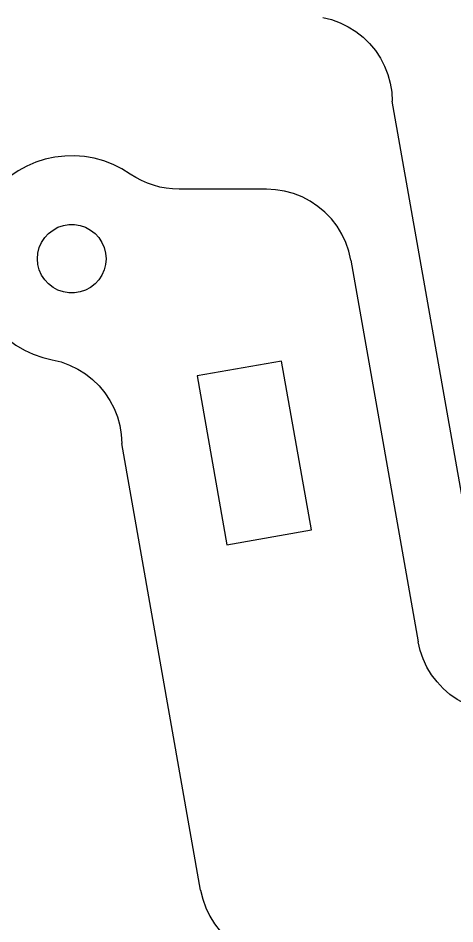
# Model space of a CAD drawing. Header units: centimetres. Extents: x -35.6 to 35, y -21 to 21.
# Drawn here: x 20.68 to 23.23, y -1.01 to 4.27 of the extents above; entities that cross this region are included whole.
import ezdxf

# ---------------------------------------------------------------- set-up
doc = ezdxf.new("R2010")
doc.units = ezdxf.units.CM
doc.header["$MEASUREMENT"] = 0
doc.layers.add('Capa 1', color=7, linetype='Continuous')

msp = doc.modelspace()

# ---------------------------------------------------------------- linework, layer by layer
at = {"layer": 'Capa 1', "color": 1, "lineweight": 25}
for points, knots in [([(22.45754, 4.2711), (22.45754, 4.2711), (22.5089, 4.25837), (22.5089, 4.25837), (22.5089, 4.25837), (22.5089, 4.25837), (22.55861, 4.24023), (22.55861, 4.24023), (22.55861, 4.24023), (22.55861, 4.24023), (22.60613, 4.21699), (22.60613, 4.21699), (22.60613, 4.21699), (22.60613, 4.21699), (22.65093, 4.18883), (22.65093, 4.18883), (22.65093, 4.18883), (22.65093, 4.18883), (22.69249, 4.1561), (22.69249, 4.1561), (22.69249, 4.1561), (22.69249, 4.1561), (22.73038, 4.11916), (22.73038, 4.11916), (22.73038, 4.11916), (22.73038, 4.11916), (22.76414, 4.07841), (22.76414, 4.07841), (22.76414, 4.07841), (22.76414, 4.07841), (22.79342, 4.03435), (22.79342, 4.03435), (22.79342, 4.03435), (22.79342, 4.03435), (22.81787, 3.98743), (22.81787, 3.98743), (22.81787, 3.98743), (22.81787, 3.98743), (22.8372, 3.93819), (22.8372, 3.93819), (22.8372, 3.93819), (22.8372, 3.93819), (22.85124, 3.88717), (22.85124, 3.88717), (22.85124, 3.88717), (22.85124, 3.88717), (22.85985, 3.83496), (22.85985, 3.83496), (22.85985, 3.83496), (22.85985, 3.83496), (22.86285, 3.78215), (22.86285, 3.78215)], [0, 0, 0, 0, 0.0714286, 0.0714286, 0.0714286, 0.0714286, 0.1428571, 0.1428571, 0.1428571, 0.1428571, 0.2142857, 0.2142857, 0.2142857, 0.2142857, 0.2857143, 0.2857143, 0.2857143, 0.2857143, 0.3571429, 0.3571429, 0.3571429, 0.3571429, 0.4285714, 0.4285714, 0.4285714, 0.4285714, 0.5, 0.5, 0.5, 0.5, 0.5714286, 0.5714286, 0.5714286, 0.5714286, 0.6428571, 0.6428571, 0.6428571, 0.6428571, 0.7142857, 0.7142857, 0.7142857, 0.7142857, 0.7857143, 0.7857143, 0.7857143, 0.7857143, 0.8571429, 0.8571429, 0.8571429, 0.8571429, 1, 1, 1, 1]), ([(21.33626, 3.35814), (21.33626, 3.35814), (21.28733, 3.38855), (21.28733, 3.38855), (21.28733, 3.38855), (21.28733, 3.38855), (21.23569, 3.41416), (21.23569, 3.41416), (21.23569, 3.41416), (21.23569, 3.41416), (21.18182, 3.43466), (21.18182, 3.43466), (21.18182, 3.43466), (21.18182, 3.43466), (21.12626, 3.4499), (21.12626, 3.4499), (21.12626, 3.4499), (21.12626, 3.4499), (21.06949, 3.45974), (21.06949, 3.45974), (21.06949, 3.45974), (21.06949, 3.45974), (21.01203, 3.46412), (21.01203, 3.46412), (21.01203, 3.46412), (21.01203, 3.46412), (20.95438, 3.46292), (20.95438, 3.46292), (20.95438, 3.46292), (20.95438, 3.46292), (20.89716, 3.45621), (20.89716, 3.45621), (20.89716, 3.45621), (20.89716, 3.45621), (20.84082, 3.44408), (20.84082, 3.44408), (20.84082, 3.44408), (20.84082, 3.44408), (20.78593, 3.42654), (20.78593, 3.42654), (20.78593, 3.42654), (20.78593, 3.42654), (20.73294, 3.40386), (20.73294, 3.40386), (20.73294, 3.40386), (20.73294, 3.40386), (20.68239, 3.37617), (20.68239, 3.37617), (20.68239, 3.37617), (20.68239, 3.37617), (20.63477, 3.34378), (20.63477, 3.34378), (20.63477, 3.34378), (20.63477, 3.34378), (20.59042, 3.30695), (20.59042, 3.30695), (20.59042, 3.30695), (20.59042, 3.30695), (20.54982, 3.26607), (20.54982, 3.26607), (20.54982, 3.26607), (20.54982, 3.26607), (20.51334, 3.22147), (20.51334, 3.22147), (20.51334, 3.22147), (20.51334, 3.22147), (20.48131, 3.17357), (20.48131, 3.17357), (20.48131, 3.17357), (20.48131, 3.17357), (20.454, 3.1228), (20.454, 3.1228), (20.454, 3.1228), (20.454, 3.1228), (20.43171, 3.06967), (20.43171, 3.06967), (20.43171, 3.06967), (20.43171, 3.06967), (20.4146, 3.01464), (20.4146, 3.01464), (20.4146, 3.01464), (20.4146, 3.01464), (20.40285, 2.9582), (20.40285, 2.9582), (20.40285, 2.9582), (20.40285, 2.9582), (20.39661, 2.90094), (20.39661, 2.90094), (20.39661, 2.90094), (20.39661, 2.90094), (20.39583, 2.8433), (20.39583, 2.8433), (20.39583, 2.8433), (20.39583, 2.8433), (20.40063, 2.78586), (20.40063, 2.78586), (20.40063, 2.78586), (20.40063, 2.78586), (20.41089, 2.72917), (20.41089, 2.72917), (20.41089, 2.72917), (20.41089, 2.72917), (20.42656, 2.67372), (20.42656, 2.67372), (20.42656, 2.67372), (20.42656, 2.67372), (20.44748, 2.62002), (20.44748, 2.62002), (20.44748, 2.62002), (20.44748, 2.62002), (20.47344, 2.56855), (20.47344, 2.56855), (20.47344, 2.56855), (20.47344, 2.56855), (20.5042, 2.51984), (20.5042, 2.51984), (20.5042, 2.51984), (20.5042, 2.51984), (20.53955, 2.47429), (20.53955, 2.47429), (20.53955, 2.47429), (20.53955, 2.47429), (20.57906, 2.43235), (20.57906, 2.43235), (20.57906, 2.43235), (20.57906, 2.43235), (20.62242, 2.39442), (20.62242, 2.39442), (20.62242, 2.39442), (20.62242, 2.39442), (20.66923, 2.36077), (20.66923, 2.36077), (20.66923, 2.36077), (20.66923, 2.36077), (20.71904, 2.3318), (20.71904, 2.3318), (20.71904, 2.3318), (20.71904, 2.3318), (20.7714, 2.30775), (20.7714, 2.30775), (20.7714, 2.30775), (20.7714, 2.30775), (20.82583, 2.2888), (20.82583, 2.2888), (20.82583, 2.2888), (20.82583, 2.2888), (20.88182, 2.27518), (20.88182, 2.27518)], [0, 0, 0, 0, 0.0263158, 0.0263158, 0.0263158, 0.0263158, 0.0526316, 0.0526316, 0.0526316, 0.0526316, 0.0789474, 0.0789474, 0.0789474, 0.0789474, 0.1052632, 0.1052632, 0.1052632, 0.1052632, 0.1315789, 0.1315789, 0.1315789, 0.1315789, 0.1578947, 0.1578947, 0.1578947, 0.1578947, 0.1842105, 0.1842105, 0.1842105, 0.1842105, 0.2105263, 0.2105263, 0.2105263, 0.2105263, 0.2368421, 0.2368421, 0.2368421, 0.2368421, 0.2631579, 0.2631579, 0.2631579, 0.2631579, 0.2894737, 0.2894737, 0.2894737, 0.2894737, 0.3157895, 0.3157895, 0.3157895, 0.3157895, 0.3421053, 0.3421053, 0.3421053, 0.3421053, 0.3684211, 0.3684211, 0.3684211, 0.3684211, 0.3947368, 0.3947368, 0.3947368, 0.3947368, 0.4210526, 0.4210526, 0.4210526, 0.4210526, 0.4473684, 0.4473684, 0.4473684, 0.4473684, 0.4736842, 0.4736842, 0.4736842, 0.4736842, 0.5, 0.5, 0.5, 0.5, 0.5263158, 0.5263158, 0.5263158, 0.5263158, 0.5526316, 0.5526316, 0.5526316, 0.5526316, 0.5789474, 0.5789474, 0.5789474, 0.5789474, 0.6052632, 0.6052632, 0.6052632, 0.6052632, 0.6315789, 0.6315789, 0.6315789, 0.6315789, 0.6578947, 0.6578947, 0.6578947, 0.6578947, 0.6842105, 0.6842105, 0.6842105, 0.6842105, 0.7105263, 0.7105263, 0.7105263, 0.7105263, 0.7368421, 0.7368421, 0.7368421, 0.7368421, 0.7631579, 0.7631579, 0.7631579, 0.7631579, 0.7894737, 0.7894737, 0.7894737, 0.7894737, 0.8157895, 0.8157895, 0.8157895, 0.8157895, 0.8421053, 0.8421053, 0.8421053, 0.8421053, 0.8684211, 0.8684211, 0.8684211, 0.8684211, 0.8947368, 0.8947368, 0.8947368, 0.8947368, 0.9210526, 0.9210526, 0.9210526, 0.9210526, 0.9473684, 0.9473684, 0.9473684, 0.9473684, 1, 1, 1, 1]), ([(21.62029, 3.26966), (21.62029, 3.26966), (21.58254, 3.27108), (21.58254, 3.27108), (21.58254, 3.27108), (21.58254, 3.27108), (21.54504, 3.27534), (21.54504, 3.27534), (21.54504, 3.27534), (21.54504, 3.27534), (21.50796, 3.28243), (21.50796, 3.28243), (21.50796, 3.28243), (21.50796, 3.28243), (21.47155, 3.29228), (21.47155, 3.29228), (21.47155, 3.29228), (21.47155, 3.29228), (21.43596, 3.30487), (21.43596, 3.30487), (21.43596, 3.30487), (21.43596, 3.30487), (21.40142, 3.32011), (21.40142, 3.32011), (21.40142, 3.32011), (21.40142, 3.32011), (21.36812, 3.33789), (21.36812, 3.33789), (21.36812, 3.33789), (21.36812, 3.33789), (21.33626, 3.35814), (21.33626, 3.35814)], [0, 0, 0, 0, 0.1111111, 0.1111111, 0.1111111, 0.1111111, 0.2222222, 0.2222222, 0.2222222, 0.2222222, 0.3333333, 0.3333333, 0.3333333, 0.3333333, 0.4444444, 0.4444444, 0.4444444, 0.4444444, 0.5555556, 0.5555556, 0.5555556, 0.5555556, 0.6666667, 0.6666667, 0.6666667, 0.6666667, 0.7777778, 0.7777778, 0.7777778, 0.7777778, 1, 1, 1, 1]), ([(22.62154, 2.85649), (22.62154, 2.85649), (22.6094, 2.90877), (22.6094, 2.90877), (22.6094, 2.90877), (22.6094, 2.90877), (22.59173, 2.95947), (22.59173, 2.95947), (22.59173, 2.95947), (22.59173, 2.95947), (22.56869, 3.00794), (22.56869, 3.00794), (22.56869, 3.00794), (22.56869, 3.00794), (22.54065, 3.05369), (22.54065, 3.05369), (22.54065, 3.05369), (22.54065, 3.05369), (22.5078, 3.09617), (22.5078, 3.09617), (22.5078, 3.09617), (22.5078, 3.09617), (22.47062, 3.13487), (22.47062, 3.13487), (22.47062, 3.13487), (22.47062, 3.13487), (22.42952, 3.16937), (22.42952, 3.16937), (22.42952, 3.16937), (22.42952, 3.16937), (22.38493, 3.19929), (22.38493, 3.19929), (22.38493, 3.19929), (22.38493, 3.19929), (22.33741, 3.22423), (22.33741, 3.22423), (22.33741, 3.22423), (22.33741, 3.22423), (22.28746, 3.24395), (22.28746, 3.24395), (22.28746, 3.24395), (22.28746, 3.24395), (22.23571, 3.25816), (22.23571, 3.25816), (22.23571, 3.25816), (22.23571, 3.25816), (22.18272, 3.26677), (22.18272, 3.26677), (22.18272, 3.26677), (22.18272, 3.26677), (22.12913, 3.26966), (22.12913, 3.26966)], [0, 0, 0, 0, 0.0714286, 0.0714286, 0.0714286, 0.0714286, 0.1428571, 0.1428571, 0.1428571, 0.1428571, 0.2142857, 0.2142857, 0.2142857, 0.2142857, 0.2857143, 0.2857143, 0.2857143, 0.2857143, 0.3571429, 0.3571429, 0.3571429, 0.3571429, 0.4285714, 0.4285714, 0.4285714, 0.4285714, 0.5, 0.5, 0.5, 0.5, 0.5714286, 0.5714286, 0.5714286, 0.5714286, 0.6428571, 0.6428571, 0.6428571, 0.6428571, 0.7142857, 0.7142857, 0.7142857, 0.7142857, 0.7857143, 0.7857143, 0.7857143, 0.7857143, 0.8571429, 0.8571429, 0.8571429, 0.8571429, 1, 1, 1, 1]), ([(21.19547, 2.86432), (21.19547, 2.86432), (21.19275, 2.89724), (21.19275, 2.89724), (21.19275, 2.89724), (21.19275, 2.89724), (21.18464, 2.92927), (21.18464, 2.92927), (21.18464, 2.92927), (21.18464, 2.92927), (21.17138, 2.95954), (21.17138, 2.95954), (21.17138, 2.95954), (21.17138, 2.95954), (21.15331, 2.98716), (21.15331, 2.98716), (21.15331, 2.98716), (21.15331, 2.98716), (21.13095, 3.01147), (21.13095, 3.01147), (21.13095, 3.01147), (21.13095, 3.01147), (21.10488, 3.03175), (21.10488, 3.03175), (21.10488, 3.03175), (21.10488, 3.03175), (21.07581, 3.04748), (21.07581, 3.04748), (21.07581, 3.04748), (21.07581, 3.04748), (21.04459, 3.05821), (21.04459, 3.05821), (21.04459, 3.05821), (21.04459, 3.05821), (21.01199, 3.06364), (21.01199, 3.06364), (21.01199, 3.06364), (21.01199, 3.06364), (20.97897, 3.06364), (20.97897, 3.06364), (20.97897, 3.06364), (20.97897, 3.06364), (20.94637, 3.05821), (20.94637, 3.05821), (20.94637, 3.05821), (20.94637, 3.05821), (20.91512, 3.04748), (20.91512, 3.04748), (20.91512, 3.04748), (20.91512, 3.04748), (20.88608, 3.03175), (20.88608, 3.03175), (20.88608, 3.03175), (20.88608, 3.03175), (20.86001, 3.01147), (20.86001, 3.01147), (20.86001, 3.01147), (20.86001, 3.01147), (20.83765, 2.98716), (20.83765, 2.98716), (20.83765, 2.98716), (20.83765, 2.98716), (20.81959, 2.95954), (20.81959, 2.95954), (20.81959, 2.95954), (20.81959, 2.95954), (20.80632, 2.92927), (20.80632, 2.92927), (20.80632, 2.92927), (20.80632, 2.92927), (20.79821, 2.89724), (20.79821, 2.89724), (20.79821, 2.89724), (20.79821, 2.89724), (20.79546, 2.86432), (20.79546, 2.86432), (20.79546, 2.86432), (20.79546, 2.86432), (20.79821, 2.83141), (20.79821, 2.83141), (20.79821, 2.83141), (20.79821, 2.83141), (20.80632, 2.79938), (20.80632, 2.79938), (20.80632, 2.79938), (20.80632, 2.79938), (20.81959, 2.76914), (20.81959, 2.76914), (20.81959, 2.76914), (20.81959, 2.76914), (20.83765, 2.74149), (20.83765, 2.74149), (20.83765, 2.74149), (20.83765, 2.74149), (20.86001, 2.71718), (20.86001, 2.71718), (20.86001, 2.71718), (20.86001, 2.71718), (20.88608, 2.69689), (20.88608, 2.69689), (20.88608, 2.69689), (20.88608, 2.69689), (20.91512, 2.68116), (20.91512, 2.68116), (20.91512, 2.68116), (20.91512, 2.68116), (20.94637, 2.67044), (20.94637, 2.67044), (20.94637, 2.67044), (20.94637, 2.67044), (20.97897, 2.665), (20.97897, 2.665), (20.97897, 2.665), (20.97897, 2.665), (21.01199, 2.665), (21.01199, 2.665), (21.01199, 2.665), (21.01199, 2.665), (21.04459, 2.67044), (21.04459, 2.67044), (21.04459, 2.67044), (21.04459, 2.67044), (21.07581, 2.68116), (21.07581, 2.68116), (21.07581, 2.68116), (21.07581, 2.68116), (21.10488, 2.69689), (21.10488, 2.69689), (21.10488, 2.69689), (21.10488, 2.69689), (21.13095, 2.71718), (21.13095, 2.71718), (21.13095, 2.71718), (21.13095, 2.71718), (21.15331, 2.74149), (21.15331, 2.74149), (21.15331, 2.74149), (21.15331, 2.74149), (21.17138, 2.76914), (21.17138, 2.76914), (21.17138, 2.76914), (21.17138, 2.76914), (21.18464, 2.79938), (21.18464, 2.79938), (21.18464, 2.79938), (21.18464, 2.79938), (21.19275, 2.83141), (21.19275, 2.83141), (21.19275, 2.83141), (21.19275, 2.83141), (21.19547, 2.86432), (21.19547, 2.86432)], [0, 0, 0, 0, 0.025641, 0.025641, 0.025641, 0.025641, 0.0512821, 0.0512821, 0.0512821, 0.0512821, 0.0769231, 0.0769231, 0.0769231, 0.0769231, 0.1025641, 0.1025641, 0.1025641, 0.1025641, 0.1282051, 0.1282051, 0.1282051, 0.1282051, 0.1538462, 0.1538462, 0.1538462, 0.1538462, 0.1794872, 0.1794872, 0.1794872, 0.1794872, 0.2051282, 0.2051282, 0.2051282, 0.2051282, 0.2307692, 0.2307692, 0.2307692, 0.2307692, 0.2564103, 0.2564103, 0.2564103, 0.2564103, 0.2820513, 0.2820513, 0.2820513, 0.2820513, 0.3076923, 0.3076923, 0.3076923, 0.3076923, 0.3333333, 0.3333333, 0.3333333, 0.3333333, 0.3589744, 0.3589744, 0.3589744, 0.3589744, 0.3846154, 0.3846154, 0.3846154, 0.3846154, 0.4102564, 0.4102564, 0.4102564, 0.4102564, 0.4358974, 0.4358974, 0.4358974, 0.4358974, 0.4615385, 0.4615385, 0.4615385, 0.4615385, 0.4871795, 0.4871795, 0.4871795, 0.4871795, 0.5128205, 0.5128205, 0.5128205, 0.5128205, 0.5384615, 0.5384615, 0.5384615, 0.5384615, 0.5641026, 0.5641026, 0.5641026, 0.5641026, 0.5897436, 0.5897436, 0.5897436, 0.5897436, 0.6153846, 0.6153846, 0.6153846, 0.6153846, 0.6410256, 0.6410256, 0.6410256, 0.6410256, 0.6666667, 0.6666667, 0.6666667, 0.6666667, 0.6923077, 0.6923077, 0.6923077, 0.6923077, 0.7179487, 0.7179487, 0.7179487, 0.7179487, 0.7435897, 0.7435897, 0.7435897, 0.7435897, 0.7692308, 0.7692308, 0.7692308, 0.7692308, 0.7948718, 0.7948718, 0.7948718, 0.7948718, 0.8205128, 0.8205128, 0.8205128, 0.8205128, 0.8461538, 0.8461538, 0.8461538, 0.8461538, 0.8717949, 0.8717949, 0.8717949, 0.8717949, 0.8974359, 0.8974359, 0.8974359, 0.8974359, 0.9230769, 0.9230769, 0.9230769, 0.9230769, 0.9487179, 0.9487179, 0.9487179, 0.9487179, 1, 1, 1, 1]), ([(20.88182, 2.27518), (20.88182, 2.27518), (20.93318, 2.26245), (20.93318, 2.26245), (20.93318, 2.26245), (20.93318, 2.26245), (20.98289, 2.24432), (20.98289, 2.24432), (20.98289, 2.24432), (20.98289, 2.24432), (21.03041, 2.22107), (21.03041, 2.22107), (21.03041, 2.22107), (21.03041, 2.22107), (21.07521, 2.19292), (21.07521, 2.19292), (21.07521, 2.19292), (21.07521, 2.19292), (21.11677, 2.16018), (21.11677, 2.16018), (21.11677, 2.16018), (21.11677, 2.16018), (21.15465, 2.12324), (21.15465, 2.12324), (21.15465, 2.12324), (21.15465, 2.12324), (21.18841, 2.0825), (21.18841, 2.0825), (21.18841, 2.0825), (21.18841, 2.0825), (21.2177, 2.03843), (21.2177, 2.03843), (21.2177, 2.03843), (21.2177, 2.03843), (21.24214, 1.99152), (21.24214, 1.99152), (21.24214, 1.99152), (21.24214, 1.99152), (21.26148, 1.94227), (21.26148, 1.94227), (21.26148, 1.94227), (21.26148, 1.94227), (21.27552, 1.89126), (21.27552, 1.89126), (21.27552, 1.89126), (21.27552, 1.89126), (21.28412, 1.83904), (21.28412, 1.83904), (21.28412, 1.83904), (21.28412, 1.83904), (21.28712, 1.78623), (21.28712, 1.78623)], [0, 0, 0, 0, 0.0714286, 0.0714286, 0.0714286, 0.0714286, 0.1428571, 0.1428571, 0.1428571, 0.1428571, 0.2142857, 0.2142857, 0.2142857, 0.2142857, 0.2857143, 0.2857143, 0.2857143, 0.2857143, 0.3571429, 0.3571429, 0.3571429, 0.3571429, 0.4285714, 0.4285714, 0.4285714, 0.4285714, 0.5, 0.5, 0.5, 0.5, 0.5714286, 0.5714286, 0.5714286, 0.5714286, 0.6428571, 0.6428571, 0.6428571, 0.6428571, 0.7142857, 0.7142857, 0.7142857, 0.7142857, 0.7857143, 0.7857143, 0.7857143, 0.7857143, 0.8571429, 0.8571429, 0.8571429, 0.8571429, 1, 1, 1, 1]), ([(23.5932, 0.22533), (23.5932, 0.22533), (23.54127, 0.21895), (23.54127, 0.21895), (23.54127, 0.21895), (23.54127, 0.21895), (23.48891, 0.21803), (23.48891, 0.21803), (23.48891, 0.21803), (23.48891, 0.21803), (23.43677, 0.22258), (23.43677, 0.22258), (23.43677, 0.22258), (23.43677, 0.22258), (23.38541, 0.2326), (23.38541, 0.2326), (23.38541, 0.2326), (23.38541, 0.2326), (23.33535, 0.24788), (23.33535, 0.24788), (23.33535, 0.24788), (23.33535, 0.24788), (23.2872, 0.26834), (23.2872, 0.26834), (23.2872, 0.26834), (23.2872, 0.26834), (23.24141, 0.2937), (23.24141, 0.2937), (23.24141, 0.2937), (23.24141, 0.2937), (23.19854, 0.32372), (23.19854, 0.32372), (23.19854, 0.32372), (23.19854, 0.32372), (23.15903, 0.35805), (23.15903, 0.35805), (23.15903, 0.35805), (23.15903, 0.35805), (23.12333, 0.39632), (23.12333, 0.39632), (23.12333, 0.39632), (23.12333, 0.39632), (23.09186, 0.43813), (23.09186, 0.43813), (23.09186, 0.43813), (23.09186, 0.43813), (23.06491, 0.483), (23.06491, 0.483), (23.06491, 0.483), (23.06491, 0.483), (23.04279, 0.53042), (23.04279, 0.53042), (23.04279, 0.53042), (23.04279, 0.53042), (23.02575, 0.57991), (23.02575, 0.57991), (23.02575, 0.57991), (23.02575, 0.57991), (23.01397, 0.63092), (23.01397, 0.63092)], [0, 0, 0, 0, 0.0625, 0.0625, 0.0625, 0.0625, 0.125, 0.125, 0.125, 0.125, 0.1875, 0.1875, 0.1875, 0.1875, 0.25, 0.25, 0.25, 0.25, 0.3125, 0.3125, 0.3125, 0.3125, 0.375, 0.375, 0.375, 0.375, 0.4375, 0.4375, 0.4375, 0.4375, 0.5, 0.5, 0.5, 0.5, 0.5625, 0.5625, 0.5625, 0.5625, 0.625, 0.625, 0.625, 0.625, 0.6875, 0.6875, 0.6875, 0.6875, 0.75, 0.75, 0.75, 0.75, 0.8125, 0.8125, 0.8125, 0.8125, 0.875, 0.875, 0.875, 0.875, 1, 1, 1, 1]), ([(21.74616, -0.81716), (21.74616, -0.81716), (21.75829, -0.86944), (21.75829, -0.86944), (21.75829, -0.86944), (21.75829, -0.86944), (21.776, -0.92014), (21.776, -0.92014), (21.776, -0.92014), (21.776, -0.92014), (21.799, -0.96861), (21.799, -0.96861), (21.799, -0.96861), (21.799, -0.96861), (21.82708, -1.01436), (21.82708, -1.01436), (21.82708, -1.01436), (21.82708, -1.01436), (21.85989, -1.05684), (21.85989, -1.05684), (21.85989, -1.05684), (21.85989, -1.05684), (21.89707, -1.09557), (21.89707, -1.09557), (21.89707, -1.09557), (21.89707, -1.09557), (21.93821, -1.13007), (21.93821, -1.13007), (21.93821, -1.13007), (21.93821, -1.13007), (21.98276, -1.15995), (21.98276, -1.15995), (21.98276, -1.15995), (21.98276, -1.15995), (22.03032, -1.1849), (22.03032, -1.1849), (22.03032, -1.1849), (22.03032, -1.1849), (22.08024, -1.20462), (22.08024, -1.20462), (22.08024, -1.20462), (22.08024, -1.20462), (22.13199, -1.21883), (22.13199, -1.21883), (22.13199, -1.21883), (22.13199, -1.21883), (22.18498, -1.22744), (22.18498, -1.22744), (22.18498, -1.22744), (22.18498, -1.22744), (22.23856, -1.23033), (22.23856, -1.23033)], [0, 0, 0, 0, 0.0714286, 0.0714286, 0.0714286, 0.0714286, 0.1428571, 0.1428571, 0.1428571, 0.1428571, 0.2142857, 0.2142857, 0.2142857, 0.2142857, 0.2857143, 0.2857143, 0.2857143, 0.2857143, 0.3571429, 0.3571429, 0.3571429, 0.3571429, 0.4285714, 0.4285714, 0.4285714, 0.4285714, 0.5, 0.5, 0.5, 0.5, 0.5714286, 0.5714286, 0.5714286, 0.5714286, 0.6428571, 0.6428571, 0.6428571, 0.6428571, 0.7142857, 0.7142857, 0.7142857, 0.7142857, 0.7857143, 0.7857143, 0.7857143, 0.7857143, 0.8571429, 0.8571429, 0.8571429, 0.8571429, 1, 1, 1, 1])]:
    msp.add_open_spline(points, degree=3, knots=knots, dxfattribs=at)
for points in [[(23.32188, 1.17876), (23.32188, 1.17876), (22.86285, 3.78215), (22.86285, 3.78215)], [(22.12913, 3.26966), (22.12913, 3.26966), (21.62029, 3.26966), (21.62029, 3.26966)], [(22.62154, 2.85649), (22.62154, 2.85649), (23.01397, 0.63092), (23.01397, 0.63092)], [(22.21768, 2.26749), (22.21768, 2.26749), (21.72527, 2.18067), (21.72527, 2.18067)], [(22.39132, 1.28268), (22.39132, 1.28268), (22.21768, 2.26749), (22.21768, 2.26749)], [(21.72527, 2.18067), (21.72527, 2.18067), (21.89891, 1.19586), (21.89891, 1.19586)], [(21.74616, -0.81716), (21.74616, -0.81716), (21.28712, 1.78623), (21.28712, 1.78623)], [(21.89891, 1.19586), (21.89891, 1.19586), (22.39132, 1.28268), (22.39132, 1.28268)]]:
    msp.add_open_spline(points, degree=3, dxfattribs=at)

doc.saveas('drawing.dxf')
